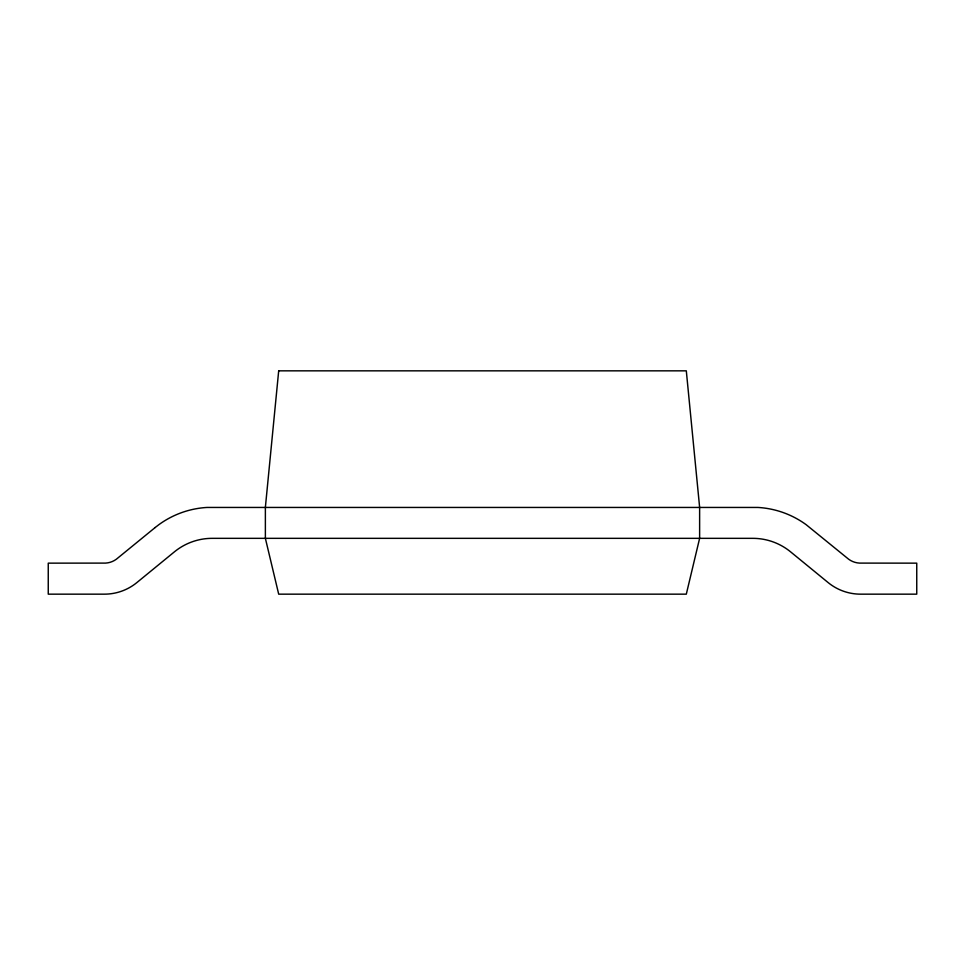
<?xml version="1.0" encoding="UTF-8"?>
<svg xmlns="http://www.w3.org/2000/svg" width="965" height="965" viewBox="0 0 965 965"><rect width="100%" height="100%" fill="white"/><g stroke="black" fill="none" stroke-linecap="round" stroke-linejoin="round"><path stroke-width="1.45" d="M278.692 370.837L265.375 507.313L265.375 538.337L278.692 594.163L686.308 594.163L699.625 538.337L699.625 507.313L686.308 370.837L278.692 370.837M155.148 527.541L116.307 559.254A20.277 20.277 0 0 1 105.535 563.102L48.25 563.15L48.25 594.163L104.377 594.163A51.302 51.302 0 0 0 136.873 582.571L174.436 551.823A59.685 59.685 0 0 1 212.24 538.337L752.76 538.337A59.685 59.685 0 0 1 790.564 551.823L828.127 582.571A51.302 51.302 0 0 0 860.623 594.163L916.75 594.163L916.75 563.15L859.465 563.102A20.277 20.277 0 0 1 848.693 559.254L806.101 524.646A90.722 90.722 0 0 0 757.947 507.445L207.053 507.445A90.722 90.722 0 0 0 158.899 524.646L155.148 527.541"/></g></svg>
